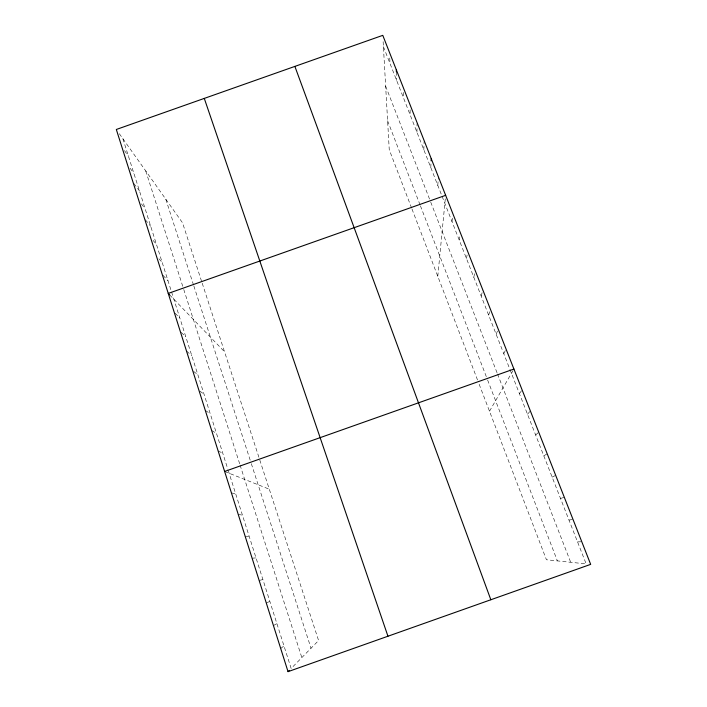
<?xml version="1.0" encoding="UTF-8"?>
<svg xmlns="http://www.w3.org/2000/svg" width="707" height="707" viewBox="0 0 707 707"><rect width="100%" height="100%" fill="white"/><g stroke="black" fill="none" stroke-linecap="round" stroke-linejoin="round"><path stroke-width="0.53" stroke-dasharray="3.54 2.65" d="M416.953 132.236L417.059 123.698M423.838 149.796L424.085 141.586M430.784 167.515L431.129 160.613M437.792 185.384L438.402 176.9M437.783 276.331L445.543 196.334M451.994 221.618L452.471 217.765M459.188 239.982L459.674 236.854M466.452 258.506L467.583 252.602M473.778 277.206L475.069 271.656M481.175 296.074L482.863 290.029M488.643 315.11L490.207 310.435M496.173 334.331L498.241 329.162M503.782 353.721L506.044 349.011M489.5 411.227L513.423 369.894M519.433 393.658L522.102 389.893M527.493 414.222L530.383 410.944M535.632 434.973L538.734 432.207M280.706 648.496L283.984 645.924M543.851 455.935L547.174 453.682M273.441 625.58L276.888 623.583M552.14 477.101L555.693 475.369M266.256 602.894L269.862 601.471M560.527 498.479L564.31 497.277M259.151 580.438L262.907 579.581M568.985 520.069L573.006 519.415M252.107 558.203L256.022 557.894M577.531 541.871L581.79 541.774M245.135 536.189L249.209 536.427M238.232 514.404L242.448 515.164M231.401 492.823L235.767 494.105M224.632 471.463L269.305 489.2M218.136 450.933L222.776 453.205M211.693 430.59L216.466 433.338M205.313 410.44L210.209 413.657M199.825 391.095L204.014 394.153M193.585 371.396L197.88 374.825M186.524 351.114L191.8 355.674M181.142 332.423L185.773 336.7M175.071 313.254L179.799 317.894M169.653 294.881L224.543 351.777M162.99 275.323L168.01 280.785M158.942 258.789L162.195 262.474M153.119 240.424L156.433 244.33M145.333 219.744L150.715 226.346M141.356 203.837L145.059 208.512M133.8 183.484L139.438 190.837M130.053 168.195L133.879 173.321M124.476 150.609L128.365 155.947M119.315 133.685L182.53 222.793L201.875 282.199M383.415 46.689L441.716 195.406M442.114 196.405L509.535 368.409M509.915 369.381L586.165 563.894L546.44 559.758L478.895 383.556M385.651 86.139L430.36 201.186M430.74 202.158L497.136 372.996M497.525 373.994L570.699 562.286M387.604 120.764L420.038 204.836M420.426 205.852L487.211 378.97M487.609 380.004L557.39 560.898M411.598 208.026L389.248 149.716L383.008 39.468M411.987 209.033L477.72 380.49M202.211 283.215L259.107 457.889M259.778 459.974L318.592 640.524L291.151 668.477L228.184 470.243M165.774 199.171L193.515 284.948M193.851 285.982L250.985 462.608M251.321 463.659L311.027 648.231M145.73 170.926L183.449 288.509M183.767 289.499L239.77 464.11M240.097 465.135L301.836 657.598M122.894 138.731L171.271 291.045M171.598 292.071L227.866 469.245M389.76 58.001L390.008 63.497M396.38 71.928L396.654 80.457M403.264 92.405L403.361 97.566M410.113 109.841L410.131 114.826"/><path stroke-width="1.06" d="M431.129 160.613L431.235 158.651M288.032 671.65L590.672 564.363L382.779 35.35L116.328 129.478L288.032 671.65L289.278 670.386M445.649 195.326L168.248 293.423L169.653 294.881M224.632 471.463L513.918 369.045M294.881 66.405L490.844 599.757M204.288 98.406L387.949 636.229M396.318 69.799L396.38 71.928"/></g></svg>
